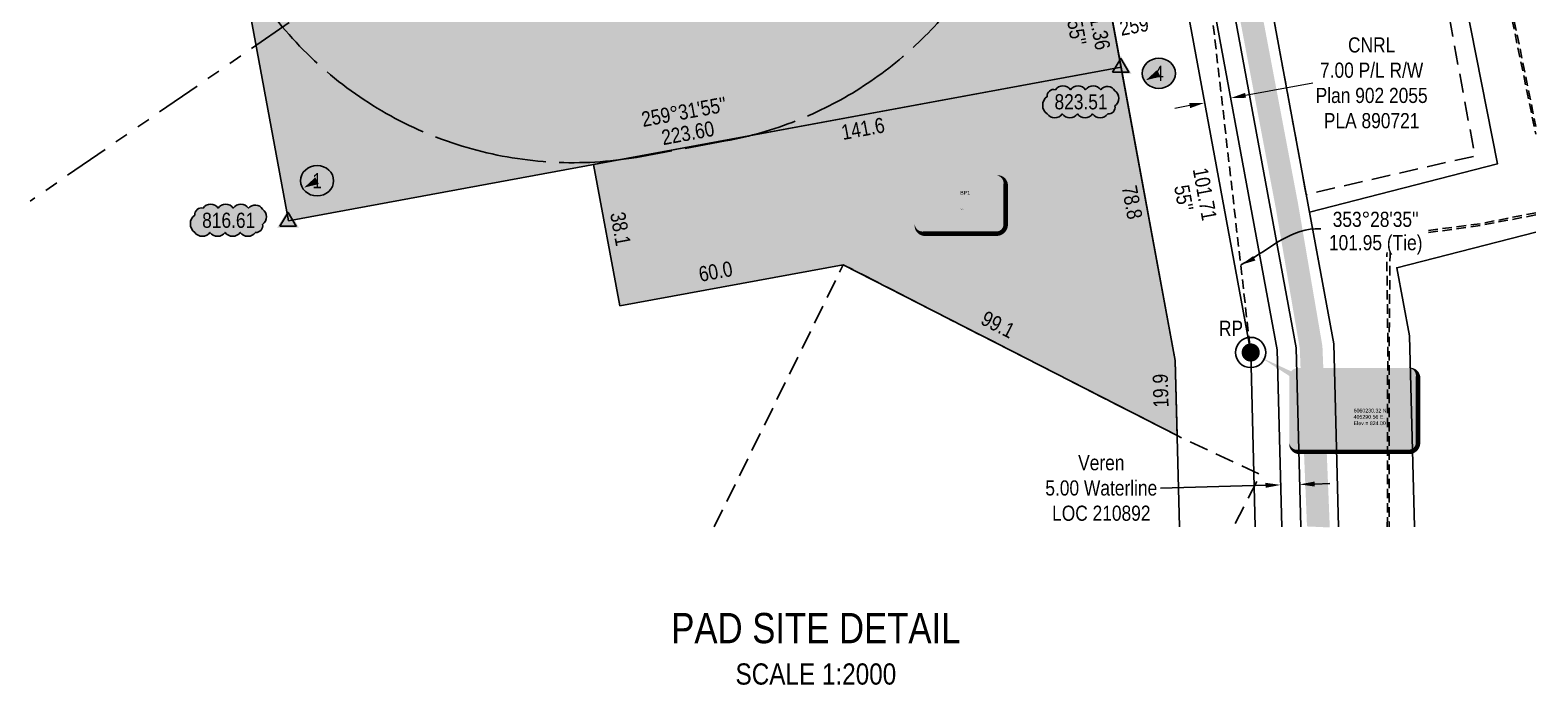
# Model space of a CAD drawing. Extents: x 401306 to 418331, y 6045711 to 6071172.
# Drawn here: x 406652 to 407646, y 6059664 to 6060097 of the extents above; entities that cross this region are included whole.
import ezdxf
from ezdxf.enums import TextEntityAlignment as Align

# ---------------------------------------------------------------- set-up
doc = ezdxf.new("R2018")
doc.units = 0
doc.header["$LTSCALE"] = 5
doc.header["$PDSIZE"] = 0.5
for name, pattern in [('foc-ACCESSROAD', [3.75, 2.5, -1.25]), ('foc-BUFFER', [16.75, 15, -1.75]), ('foc-DRILLPATH', [14.75, 6, -1.75, 1.75, -1.75, 1.75, -1.75]), ('foc-TIELINE', [1.875, 1.25, -0.625]), ('UG_PIPE', [1.875, 1.25, -0.625])]:
    doc.linetypes.add(name, pattern=pattern)
doc.layers.get('Defpoints').update_dxf_attribs({"color": 9})
for name, color, linetype in [('35', 37, 'Continuous'), ('AS-PIPE-UG', 44, 'UG_PIPE'), ('AS-ROADS', 254, 'Continuous'), ('AUX-BUFFER', 7, 'foc-BUFFER'), ('C-RW', 13, 'Continuous'), ('DETAIL-T', 7, 'Continuous'), ('F-AR', 190, 'foc-ACCESSROAD'), ('F-RW', 190, 'Continuous'), ('F-WS', 190, 'foc-ACCESSROAD'), ('L-BD', 7, 'Continuous'), ('L-BD1', 253, 'Continuous'), ('L-MON', 1, 'Continuous'), ('L-TIE', 7, 'foc-TIELINE'), ('P-ELEVATION', 7, 'Continuous'), ('P-PDRILLPATH', 12, 'foc-DRILLPATH'), ('P-PROPOSED', 10, 'Continuous'), ('P-PROPOSED-H', 21, 'Continuous'), ('P-TEMP-BLOCKS', 250, 'Continuous'), ('P-TEMP-H', 41, 'Continuous'), ('P-TEMP_BORROW PIT', 46, 'Continuous')]:
    doc.layers.add(name, color=color, linetype=linetype)
for name, color, linetype, lineweight in [('F-AR-T', 190, 'Continuous', 9), ('F-RW-T', 190, 'Continuous', 9), ('P-TEMP-T', 46, 'Continuous', 18)]:
    doc.layers.add(name, color=color, linetype=linetype, lineweight=lineweight)
doc.styles.add('80', font='ARIALN.TTF', dxfattribs={"height": 10})
doc.styles.add('80CG', font='ARIALN.TTF', dxfattribs={"height": 10})
doc.styles.add('80L', font='ARIALN.TTF', dxfattribs={"height": 10})
doc.styles.add('80LS', font='ARIALNI.TTF', dxfattribs={"height": 10})
doc.styles.get("Standard").update_dxf_attribs({"font": 'ARIALN.TTF'})
doc.dimstyles.new('Compass 5 000', dxfattribs={"dimscale": 5, "dimtxt": 9, "dimasz": 2, "dimexe": 0.2, "dimexo": 0.0625, "dimgap": 0.5, "dimtad": 0, "dimtih": 1, "dimtoh": 1, "dimzin": 0, "dimdsep": 46, "dimtxsty": '80CG', "dimcen": 0.1, "dimse1": 1, "dimse2": 1, "dimclrd": 256, "dimclrt": 256, "dimaunit": 1, "dimadec": 4, "dimazin": 0, "dimtfac": 0.06, "dimtofl": 0, "dimtmove": 0, "dimatfit": 1, "dimfxl": 0.2, "dimtolj": 1, "dimtzin": 0, "dimlwd": -1, "dimarcsym": 0})

# ---------------------------------------------------------------- blocks, each defined once
blk = doc.blocks.new('fdia')
at = {"color": 255, "const_width": 1}
blk.add_lwpolyline([(-0.5, 0, 1), (0.5, 0, 1)], format="xyb", close=True, dxfattribs=at)
blk = doc.blocks.new('Fdiaa')
blk.add_blockref('fdia', (0, 0))
blk = doc.blocks.new('fdib')
at = {"color": 1, "const_width": 1.6}
blk.add_lwpolyline([(-0.4, 0, 1), (0.4, 0, 1)], format="xyb", close=True, dxfattribs=at)
at = {"color": 1}
blk.add_circle((0, 0), 0.8, dxfattribs=at)
blk = doc.blocks.new('Fdibb')
blk.add_blockref('fdib', (0, 0))
blk = doc.blocks.new('fdicc')
for name in ['Fdibb', 'Fdiaa']:
    blk.add_blockref(name, (0, 0))
blk = doc.blocks.new('FDI')
blk.add_blockref('fdicc', (0, 0))
blk = doc.blocks.new('*U71')
at = {"true_color": 0xff8aff}
h = blk.add_hatch(color=211, dxfattribs=at)
edge = h.paths.add_edge_path()
edge.add_line((-24, -20), (24, -20))
edge.add_arc((24, -14), 6, 270, 360)
edge.add_line((30, -14), (30, 12.5))
edge.add_arc((24, 12.5), 6, 0, 90)
edge.add_line((24, 18.5), (-24, 18.5))
edge.add_arc((-24, 12.5), 6, 90, 180)
edge.add_line((-30, 12.5), (-30, -14))
edge.add_arc((-24, -14), 6, 180, 270)
at = {"color": 250, "flags": 128}
blk.add_lwpolyline([(-24, -20, 3, 3, 0), (24, -20, 3, 3, 0.414214), (30, -14, 3, 3, 0), (30, 12.5, 3, 0, 0.414214), (24, 18.5, 0, 0, 0), (-24, 18.5, 0, 0, 0.414214), (-30, 12.5, 0, 0, 0), (-30, -14, 0, 3, 0.414214)], format="xyseb", close=True, dxfattribs=at)
at = {"flags": 128}
blk.add_lwpolyline([(19.9, 5, 0, 7.5, 0), (0, 0, 0, 0, 0)], format="xyseb", dxfattribs=at)
at = {"color": 250, "lineweight": 30, "flags": 104}
blk.add_attdef('TEMP_AREA_W1', text='', height=12, dxfattribs=at).set_placement((0, 8.26), align=Align.MIDDLE_CENTER)
blk.add_attdef('ENTER_TEXT', text='', height=9, dxfattribs=at).set_placement((0, -3.47), align=Align.TOP_CENTER)
blk = doc.blocks.new('*D73')
at = {"layer": 'Defpoints', "color": 0, "linetype": 'Continuous', "transparency": 16777216}
for p in [(407402.19, 6060184.74), (407419.4, 6060187.92), (407444.54, 6060051.73)]:
    blk.add_point(p, dxfattribs=at)
at = {"layer": 'F-RW-T', "transparency": 16777216}
for p, q in [((407454.37, 6060053.54), (407498.8, 6060061.75)), ((407417.5, 6060046.74), (407407.67, 6060044.92))]:
    blk.add_line(p, q, dxfattribs=at)
at = {"layer": 'F-RW-T', "linetype": 'Continuous', "transparency": 16777216}
for points in [[(407454.07, 6060055.18), (407454.68, 6060051.91), (407444.54, 6060051.73)], [(407417.2, 6060048.38), (407417.81, 6060045.1), (407427.34, 6060048.55)]]:
    blk.add_solid(points, dxfattribs=at)
at = {"layer": 'F-RW-T', "linetype": 'Continuous', "transparency": 16777216, "insert": (407537.57, 6060061.75), "char_height": 10, "attachment_point": 5, "style": '80CG'}
blk.add_mtext('\\A1;CNRL\\P7.00 P/L R/W\\PPlan 902 2055\\PPLA 890721', dxfattribs=at)
blk = doc.blocks.new('*D74')
at = {"layer": 'Defpoints', "color": 0, "linetype": 'Continuous', "transparency": 16777216}
for p in [(407437.49, 6060296.37), (407475.81, 6060088.81), (407438.95, 6060082)]:
    blk.add_point(p, dxfattribs=at)
at = {"layer": 'F-AR-T', "transparency": 16777216}
for p, q in [((407447.32, 6060298.19), (407457.16, 6060300)), ((407390.8, 6060287.75), (407380.96, 6060285.94))]:
    blk.add_line(p, q, dxfattribs=at)
at = {"layer": 'F-AR-T', "linetype": 'Continuous', "transparency": 16777216}
for points in [[(407447.02, 6060299.83), (407447.63, 6060296.55), (407437.49, 6060296.37)], [(407390.49, 6060289.39), (407391.1, 6060286.11), (407400.63, 6060289.57)]]:
    blk.add_solid(points, dxfattribs=at)
at = {"layer": 'F-AR-T', "linetype": 'Continuous', "transparency": 16777216, "insert": (407506.11, 6060300), "char_height": 10, "attachment_point": 5, "style": '80CG'}
blk.add_mtext('\\A1;CNRL\\P15.00 Access R/W\\PPlan 902 2055\\PLOC 881104\\P(Class III)', dxfattribs=at)
blk = doc.blocks.new('*D75')
at = {"layer": 'C-RW', "transparency": 16777216}
for p, q in [((407467.55, 6059796.02), (407398.13, 6059794.21)), ((407500.03, 6059796.87), (407510.03, 6059797.13))]:
    blk.add_line(p, q, dxfattribs=at)
at = {"layer": 'C-RW', "linetype": 'Continuous', "transparency": 16777216}
for points in [[(407467.5, 6059797.69), (407467.59, 6059794.36), (407477.54, 6059796.28)], [(407499.99, 6059798.54), (407500.07, 6059795.2), (407490.03, 6059796.61)]]:
    blk.add_solid(points, dxfattribs=at)
at = {"layer": 'Defpoints', "color": 0, "linetype": 'Continuous', "transparency": 16777216}
for p in [(407477.04, 6059815.66), (407489.53, 6059815.99), (407490.03, 6059796.61)]:
    blk.add_point(p, dxfattribs=at)
at = {"layer": 'C-RW', "linetype": 'Continuous', "transparency": 16777216, "insert": (407359.17, 6059794.21), "char_height": 10, "attachment_point": 5, "style": '80CG'}
blk.add_mtext('\\A1;Veren\\P5.00 Waterline\\PLOC 210892', dxfattribs=at)
blk = doc.blocks.new('wa')
at = {"layer": 'P-ELEVATION'}
h = blk.add_hatch(color=111, dxfattribs=at)
h.dxf.hatch_style = 1
edge = h.paths.add_edge_path()
edge.add_arc((-17.35, -4.5), 6.1, 215, 325)
edge.add_arc((-7.35, -4.5), 6.1, 215, 325)
edge.add_arc((2.65, -4.5), 6.1, 215, 325)
edge.add_arc((12.65, -4.5), 6.1, 215, 325)
edge.add_arc((18.14, -3.7), 4.32, 263.43363, 373.43363)
edge.add_arc((18.85, 2.3), 6.1, 305, 415)
edge.add_arc((17.45, 4.39), 5.69, 30.69553, 140.69553)
edge.add_arc((8.05, 4.5), 6.1, 35, 145)
edge.add_arc((-1.95, 4.5), 6.1, 35, 145)
edge.add_arc((-11.95, 4.5), 6.1, 35, 145)
edge.add_arc((-18.04, 3.81), 4.33, 75.42608, 185.42608)
edge.add_arc((-18.36, -2.3), 6.96, 125, 235)
at = {"color": 240, "flags": 128}
blk.add_lwpolyline([(-22.35, -8, 0.520567), (-12.35, -8, 0.520567), (-2.35, -8, 0.520567), (7.65, -8, 0.520567), (17.65, -8, 0.520567), (22.35, -2.7, 0.520567), (22.35, 7.3, 0.520567), (13.05, 8, 0.520567), (3.05, 8, 0.520567), (-6.95, 8, 0.520567), (-16.95, 8, 0.520567), (-22.35, 3.4, 0.520567)], format="xyb", close=True, dxfattribs=at)
at = {"layer": 'P-ELEVATION', "color": 240, "flags": 128}
blk.add_lwpolyline([(0, 0, 12.5, 0, 0), (-12.42, -6.43, 0, 0, 0)], format="xyseb", dxfattribs=at)
at = {"layer": 'P-ELEVATION', "color": 240, "style": '80'}
blk.add_attdef('ELEVATION', text='', height=10, dxfattribs=at).set_placement((0, 0), align=Align.MIDDLE_CENTER)
blk = doc.blocks.new('Induction_Bend_No')
at = {"layer": 'P-ELEVATION'}
h = blk.add_hatch(color=111, dxfattribs=at)
h.dxf.hatch_style = 1
edge = h.paths.add_edge_path()
edge.add_ellipse((0, 0), major_axis=(-10.94, 0), ratio=0.913794, start_angle=0, end_angle=360)
at = {"layer": 'P-ELEVATION', "color": 7, "flags": 128}
blk.add_lwpolyline([(0, 0, 5, 0, 0), (-8.54, -4.54, 0, 0, 0)], format="xyseb", dxfattribs=at)
at = {"layer": 'P-ELEVATION', "color": 7}
blk.add_ellipse((0, 0), major_axis=(-10.94, 0), ratio=0.913794, dxfattribs=at)
at = {"layer": 'P-ELEVATION', "style": '80'}
blk.add_attdef('BEND', text='', height=10, dxfattribs=at).set_placement((0, 0), align=Align.MIDDLE_CENTER)
blk = doc.blocks.new('*U80')
h = blk.add_hatch(color=254)
edge = h.paths.add_edge_path()
edge.add_line((-36.5, -28.5), (36.5, -28.5))
edge.add_arc((36.5, -22.5), 6, 270, 360)
edge.add_line((42.5, -22.5), (42.5, 21))
edge.add_arc((36.5, 21), 6, 0, 90)
edge.add_line((36.5, 27), (-36.5, 27))
edge.add_arc((-36.5, 21), 6, 90, 180)
edge.add_line((-42.5, 21), (-42.5, -22.5))
edge.add_arc((-36.5, -22.5), 6, 180, 270)
at = {"color": 1, "flags": 128}
blk.add_lwpolyline([(-62.04, 34.34, 0, 10, 0), (0, 0, 5, 5, 0)], format="xyseb", dxfattribs=at)
blk.add_lwpolyline([(-36.5, -28.5, 3, 3, 0), (36.5, -28.5, 3, 3, 0.414214), (42.5, -22.5, 3, 3, 0), (42.5, 21, 3, 0, 0.414214), (36.5, 27, 0, 0, 0), (-36.5, 27, 0, 0, 0.414214), (-42.5, 21, 0, 0, 0), (-42.5, -22.5, 0, 3, 0.414214)], format="xyseb", close=True, dxfattribs=at)
at = {"color": 1, "lineweight": 30, "flags": 104}
blk.add_attdef('ENTER_TEXT', text='', height=10, dxfattribs=at).set_placement((-0.35, 0), align=Align.MIDDLE_CENTER)
blk = doc.blocks.new('TRIA')
blk.add_hatch(color=255).paths.add_polyline_path([(-0.04, 1.52), (-1.47, -0.87), (1.39, -0.87)])
blk = doc.blocks.new('TRIAA')
blk.add_blockref('TRIA', (0, 0))
blk = doc.blocks.new('TRIB')
at = {"color": 1}
blk.add_lwpolyline([(-1.12, -0.67), (-0.04, 1.13), (1.04, -0.67)], close=True, dxfattribs=at)
blk = doc.blocks.new('TRIBB')
blk.add_blockref('TRIB', (0, 0))
blk = doc.blocks.new('TRICC')
for name in ['TRIAA', 'TRIBB']:
    blk.add_blockref(name, (0, 0))
blk = doc.blocks.new('plspike')
blk.add_blockref('TRICC', (0, 0))

msp = doc.modelspace()

# ---------------------------------------------------------------- hatches: boundary and pattern name
at = {"layer": 'P-PROPOSED-H'}
h = msp.add_hatch(color=256, dxfattribs=at)
h.dxf.hatch_style = 1
h.paths.add_polyline_path([(406822.727, 6059970.603), (407372.195, 6060072.13), (407257.41, 6060693.353), (406707.942, 6060591.827)])
at = {"layer": 'P-TEMP-H'}
h = msp.add_hatch(color=256, dxfattribs=at)
h.dxf.hatch_style = 1
h.paths.add_polyline_path([(407041.411, 6059914.436), (407024.156, 6060007.822), (407372.195, 6060072.13), (407407.966, 6059878.537), (407409.246, 6059828.829), (407188.854, 6059941.679)])

# ---------------------------------------------------------------- linework, layer by layer
at = {"layer": '35', "color": 3}
msp.add_circle((407457.766, 6059883.741), 9.996, dxfattribs=at)
at = {"layer": 'AS-PIPE-UG', "flags": 128}
for points in [[(407350.982, 6060938.765), (407368.302, 6060851.426), (407378.721, 6060798.891), (407418.568, 6060581.874), (407456.598, 6060387.876), (407458.428, 6060381.801), (407469.348, 6060378.901), (407496.466, 6060383.986), (407542.393, 6060392.271), (407563.336, 6060395.346), (407566.823, 6060392.916), (407570.473, 6060385.041), (407579.448, 6060337.851), (407601.933, 6060238.236), (407624.091, 6060133.276), (407645.421, 6060030.234), (407645.956, 6060027.795)], [(407352.476, 6060938.961), (407370.163, 6060849.825), (407380.203, 6060799.221), (407419.941, 6060581.941), (407458.103, 6060387.994), (407460.123, 6060383.709), (407469.683, 6060380.466), (407496.256, 6060384.879), (407542.063, 6060393.979), (407564.073, 6060396.859), (407567.938, 6060393.876), (407571.783, 6060385.264), (407580.711, 6060337.984), (407603.516, 6060238.286), (407625.363, 6060133.611), (407645.956, 6060033.019)], [(407645.956, 6059976.027), (407609.523, 6059968.841), (407558.071, 6059962.069), (407551.276, 6059958.641), (407548.166, 6059953.536), (407547.566, 6059947.679), (407548.201, 6059893.286), (407547.925, 6059768.532)], [(407645.956, 6059974.568), (407609.548, 6059967.659), (407558.126, 6059960.546), (407552.401, 6059957.246), (407550.093, 6059953.034), (407549.698, 6059947.734), (407549.183, 6059893.436), (407549.046, 6059768.532)]]:
    msp.add_lwpolyline(points, dxfattribs=at)
at = {"layer": 'AS-ROADS', "const_width": 14.994, "flags": 128}
msp.add_lwpolyline([(407502.311, 6059768.532), (407502.376, 6059769.989), (407497.621, 6059887.154), (407481.633, 6059980.701), (407419.011, 6060311.724), (407304.842, 6060932.703)], dxfattribs=at)
at = {"layer": 'AUX-BUFFER', "color": 251, "linetype": 'foc-BUFFER', "flags": 128}
msp.add_lwpolyline([(406760.72, 6060259.808), (406761.246, 6060412.378, -0.3607261), (406965.773, 6060657.261), (407002.634, 6060664.067, -0.432817), (407296.118, 6060448.105), (407314.023, 6060298.937, -0.3958517), (407111.275, 6060023.411), (407055.983, 6060013.203, -0.4698035)], format="xyb", close=True, dxfattribs=at)
at = {"layer": 'C-RW', "flags": 128}
for points in [[(407282.417, 6060929.758), (407294.14, 6060866.367), (407475.217, 6059885.568), (407478.268, 6059768.532)], [(407294.822, 6060931.387), (407306.426, 6060868.639), (407487.682, 6059886.868), (407490.767, 6059768.532)], [(407319.633, 6060934.647), (407330.999, 6060873.189), (407429.146, 6060341.578), (407550.11, 6060366.201), (407620.688, 6060008.322), (407496.554, 6059976.461), (407512.612, 6059889.483), (407515.765, 6059768.532)], [(407565.761, 6059768.532), (407562.472, 6059894.704), (407554.174, 6059939.651), (407645.956, 6059963.208)]]:
    msp.add_lwpolyline(points, dxfattribs=at)
at = {"layer": 'F-AR', "linetype": 'Continuous', "flags": 128}
for points in [[(407282.417, 6060929.758), (407294.14, 6060866.367), (407475.217, 6059885.568), (407478.268, 6059768.532)], [(407515.764, 6059768.532), (407512.611, 6059889.483), (407330.999, 6060873.184), (407319.632, 6060934.646)]]:
    msp.add_lwpolyline(points, dxfattribs=at)
at = {"layer": 'F-RW'}
for points in [[(407215.429, 6060920.958), (407231.075, 6060835.881), (407407.966, 6059878.537), (407410.753, 6059768.532)], [(407460.749, 6059768.532), (407457.766, 6059883.741), (407276.938, 6060863.191), (407265.05, 6060927.476)]]:
    msp.add_lwpolyline(points, dxfattribs=at)
at = {"layer": 'F-RW', "flags": 128}
msp.add_lwpolyline([(407460.769, 6059768.532), (407457.766, 6059883.741), (407276.938, 6060863.191), (407265.05, 6060927.476)], dxfattribs=at)
at = {"layer": 'F-WS', "flags": 128}
for points in [[(407551.298, 6060307.42), (407605.729, 6060013.483), (407494.392, 6059988.165), (407493.589, 6059992.514), (407488.115, 6060022.168), (407429.146, 6060341.578), (407540.801, 6060364.105), (407541.097, 6060362.512), (407545.964, 6060336.227)], [(407103.801, 6059768.532), (407188.854, 6059941.679), (407409.246, 6059828.829), (407464.082, 6059803.271), (407462.019, 6059799.175), (407446.355, 6059768.532)]]:
    msp.add_lwpolyline(points, dxfattribs=at)
at = {"layer": 'L-TIE', "flags": 128}
msp.add_lwpolyline([(407428.845, 6060136.879), (407457.766, 6059883.741)], dxfattribs=at)
at = {"layer": 'P-PDRILLPATH'}
msp.add_lwpolyline([(407065.908, 6060269.155), (406652.298, 6059983.617)], dxfattribs=at)
at = {"layer": 'P-PROPOSED'}
msp.add_lwpolyline([(406822.727, 6059970.603), (407372.195, 6060072.13), (407257.41, 6060693.353), (406707.942, 6060591.827)], close=True, dxfattribs=at)
at = {"layer": 'P-TEMP_BORROW PIT', "flags": 128}
msp.add_lwpolyline([(407041.411, 6059914.436), (407024.156, 6060007.822), (407372.195, 6060072.13), (407407.966, 6059878.537), (407409.246, 6059828.829), (407188.854, 6059941.679), (407041.411, 6059914.436)], close=True, dxfattribs=at)

# ---------------------------------------------------------------- block references
at = {"xscale": 0.99958654, "yscale": 0.99958654, "zscale": 0.99958654}
for name, p, values in [('Induction_Bend_No', (407397.155, 6060068.054), {'BEND': '4'}), ('wa', (407345.8, 6060049.28), {'ELEVATION': '823.51'}), ('Induction_Bend_No', (406841.662, 6059997.153), {'BEND': '1'}), ('wa', (406783.335, 6059971.044), {'ELEVATION': '816.61'})]:
    msp.add_blockref(name, p, dxfattribs=at).add_auto_attribs(values)
at = {"layer": 'DETAIL-T'}
ref = msp.add_blockref('*U80', (407525.702, 6059846.6), dxfattribs=dict(at, xscale=0.99958654, yscale=0.99958654, zscale=0.99958654))
lines = msp.add_mtext('6060230.32 N.\\P405290.56 E.\\PElev.= 824.00', dxfattribs={"layer": '0', "color": 1, "insert": (407525.702, 6059846.6), "char_height": 2.5, "attachment_point": 1})
ref.add_attrib('ENTER_TEXT', '', (407525.702, 6059846.6), dxfattribs={"flags": 104}).embed_mtext(lines)
at = {"layer": 'L-MON'}
for name, p, xscale, yscale, zscale in [('plspike', (407372.195, 6060072.13), 4.997932699999946, 4.997932699999946, 4.997932699999946), ('plspike', (406822.727, 6059970.603), 4.997932699999978, 4.997932699999978, 4.997932699999978), ('FDI', (407457.766, 6059883.741), 4.997932699999891, 4.997932699999891, 4.997932699999891)]:
    msp.add_blockref(name, p, dxfattribs=dict(at, xscale=xscale, yscale=yscale, zscale=zscale))
at = {"layer": 'P-TEMP-BLOCKS'}
ref = msp.add_blockref('*U71', (407266.078, 6059982.199), dxfattribs=dict(at, xscale=0.99958654, yscale=0.99958654, zscale=0.99958654))
lines = msp.add_mtext('BP1', dxfattribs={"layer": '0', "color": 250, "insert": (407266.078, 6059990.461), "char_height": 2.5, "attachment_point": 1})
ref.add_attrib('TEMP_AREA_W1', '', (407266.078, 6059990.461), dxfattribs={"flags": 104}).embed_mtext(lines)
lines = msp.add_mtext('(=0.790 ha)', dxfattribs={"layer": '0', "color": 250, "insert": (407266.081, 6059978.731), "char_height": 0.38459, "attachment_point": 1})
ref.add_attrib('ENTER_TEXT', '', (407266.081, 6059978.731), dxfattribs={"flags": 104}).embed_mtext(lines)

# ---------------------------------------------------------------- texts
at = {"layer": '35', "color": 3, "lineweight": 30, "flags": 104}
msp.add_attdef('RP', text='RP', height=9.9959, dxfattribs=at).set_placement((407444.755, 6059899.712), align=Align.MIDDLE_CENTER)
at = {"layer": 'DETAIL-T', "color": 3, "insert": (407170.826, 6059687.993), "char_height": 19.99173, "width": 217.01837, "attachment_point": 5, "style": '80CG'}
msp.add_mtext('\\pxqc;PAD SITE DETAIL\\P{\\H0.7x;SCALE 1:2000}', dxfattribs=at)
at = {"layer": 'L-BD', "style": '80L'}
for s, p in [('101.71', (407427.563, 6059988.356)), ("55''", (407413.555, 6059985.769))]:
    msp.add_text(s, height=9.9959, rotation=280.4602, dxfattribs=at).set_placement(p, align=Align.MIDDLE)
at = {"layer": 'L-BD1', "style": '80L'}
msp.add_text('259°', height=9.9959, rotation=10.4602, dxfattribs=at).set_placement((407372.374, 6060092.81, 2030.11))
at = {"layer": 'L-BD1', "char_height": 9.99587, "attachment_point": 1, "style": '80L'}
for s, insert, width, rotation, line_spacing_factor in [("\\pxqc;21.36 55''", (407360.136, 6060112.628), 28.21248, 280.4602, 0.9), ("\\pxqc;259°31'55''\\P223.60", (407051.934, 6060041.889), 62.89692, 10.4686, 0.855)]:
    msp.add_mtext(s, dxfattribs=dict(at, insert=insert, width=width, rotation=rotation, line_spacing_factor=line_spacing_factor))
at = {"layer": 'P-TEMP-T', "char_height": 10, "width": 30.63206, "attachment_point": 2, "style": '80LS'}
for s, insert, rotation in [('{\\fArial Narrow|b0|i0|c0|p34;141.6}', (407200.992, 6060036.453), 10.460246), ('{\\fArial Narrow|b0|i0|c0|p34;78.8}', (407384.482, 6059983.814), 280.460246), ('{\\fArial Narrow|b0|i0|c0|p34;38.1}', (407046.823, 6059966.221), 280.460246), ('{\\fArial Narrow|b0|i0|c0|p34;60.0}', (407103.733, 6059942.201), 10.4869), ('{\\fArial Narrow|b0|i0|c0|p34;99.1}', (407293.315, 6059906.672), 332.910528), ('{\\fArial Narrow|b0|i0|c0|p34;19.9}', (407393.305, 6059858.346), 91.483422)]:
    msp.add_mtext(s, dxfattribs=dict(at, insert=insert, rotation=rotation))

# ---------------------------------------------------------------- dimensions: what is measured, and where the dimension line sits
at = {"layer": 'C-RW', "linetype": 'Continuous'}
dim = msp.add_linear_dim(base=(407490.035, 6059796.609), p1=(407477.039, 6059815.661), p2=(407489.529, 6059815.986), angle=1.493411, text='Veren\\P5.00 Waterline\\PLOC 210892', dimstyle='Compass 5 000', dxfattribs=at)
dim.commit()
dim.dimension.update_dxf_attribs({"geometry": '*D75', "text_midpoint": (407359.169, 6059794.213), "dimtype": 161})
at = {"layer": 'F-AR-T', "linetype": 'Continuous'}
dim = msp.add_linear_dim(base=(407437.49, 6060296.374), p1=(407438.951, 6060082.003), p2=(407475.811, 6060088.808), angle=10.460246, text='CNRL\\P15.00 Access R/W\\PPlan 902 2055\\PLOC 881104\\P(Class III)', dimstyle='Compass 5 000', dxfattribs=at)
dim.commit()
dim.dimension.update_dxf_attribs({"geometry": '*D74', "text_midpoint": (407506.111, 6060300.005), "dimtype": 161})
at = {"layer": 'F-RW-T', "linetype": 'Continuous'}
dim = msp.add_linear_dim(base=(407444.54, 6060051.729), p1=(407402.194, 6060184.744), p2=(407419.396, 6060187.92), angle=10.460246, text='CNRL\\P7.00 P/L R/W\\PPlan 902 2055\\PPLA 890721', dimstyle='Compass 5 000', dxfattribs=at)
dim.commit()
dim.dimension.update_dxf_attribs({"geometry": '*D73', "text_midpoint": (407537.567, 6060061.747), "dimtype": 161})

# ---------------------------------------------------------------- leaders
at = {"layer": 'L-BD', "path_type": 1}
msp.add_leader([(407451.152, 6059941.585), (407500.3, 6059965.407), (407504.062, 6059965.409)], dimstyle='Compass 5 000', override={"dimgap": 0.5, "dimtad": 0}, dxfattribs=at)

# ---------------------------------------------------------------- next in the draw order: texts
at = {"layer": 'L-BD', "insert": (407509.684, 6059976.669), "char_height": 9.99587, "width": 61.14565, "attachment_point": 1, "line_spacing_factor": 0.923963, "style": '80L', "bg_fill": 3, "box_fill_scale": 1.15, "bg_fill_color": 256, "bg_fill_true_color": 256, "bg_fill_transparency": 0}
msp.add_mtext("\\pxqc;353°28'35''\\P101.95 (Tie)", dxfattribs=at)

doc.saveas('drawing.dxf')
